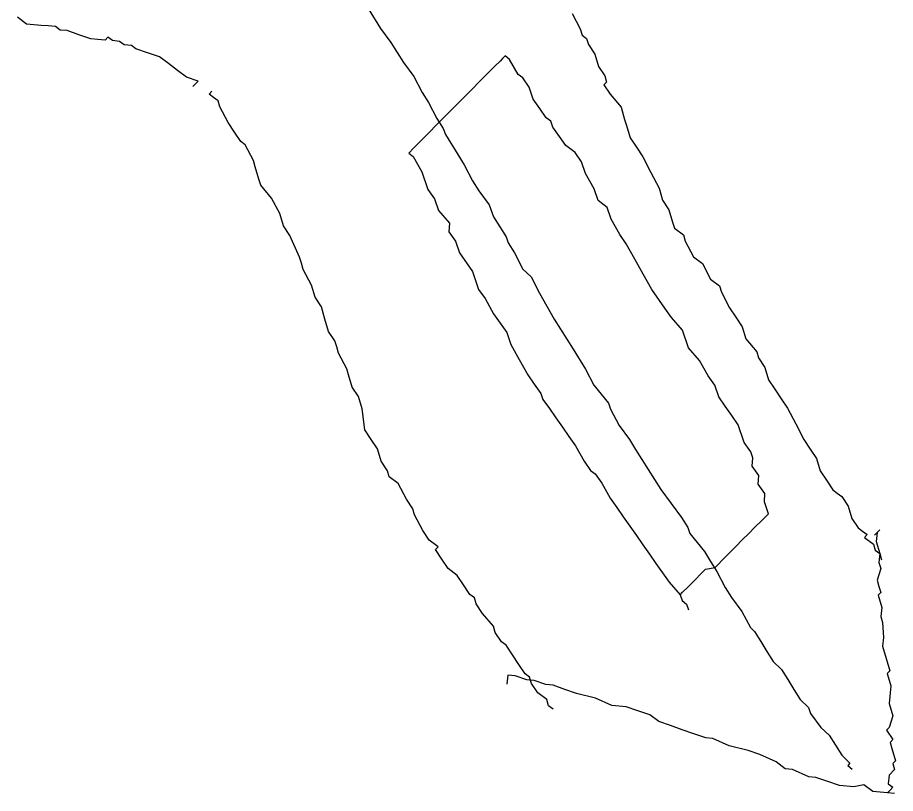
# Model space of a CAD drawing. Extents: x 229 to 776, y 34 to 447.
# Drawn here: x 621.9 to 776.2, y 33.9 to 170.2 of the extents above; entities that cross this region are included whole.
import ezdxf

# ---------------------------------------------------------------- set-up
doc = ezdxf.new("R2010")
doc.units = 0

msp = doc.modelspace()

# ---------------------------------------------------------------- linework, layer by layer
at = {"layer": '1', "color": 252}
for points in [[(683.477, 171.808, -183.053), (685.678, 168.289, -184.719), (687.499, 165.836, -185.537), (688.6, 164.077, -186.37), (689.701, 162.318, -187.202), (691.521, 159.865, -188.02), (693.003, 157.04, -189.701), (694.104, 155.279, -190.533), (695.584, 152.455, -192.214), (696.685, 150.696, -193.046), (697.065, 149.63, -193.895), (699.267, 146.111, -195.561), (700.367, 144.352, -196.393), (701.848, 141.526, -198.074), (702.949, 139.768, -198.906), (704.77, 137.315, -199.724), (705.531, 135.182, -201.42), (706.632, 133.425, -202.253), (707.734, 131.664, -203.085), (708.113, 130.597, -203.933), (709.214, 128.839, -204.766), (710.695, 126.014, -206.447), (712.135, 124.627, -206.417), (713.617, 121.801, -208.096), (716.199, 117.217, -210.61), (717.3, 115.458, -211.443), (719.501, 111.939, -213.109), (721.701, 108.419, -214.773), (723.183, 105.596, -216.455), (725.724, 102.449, -217.257), (726.107, 101.384, -218.104), (727.586, 98.5575, -219.786), (729.407, 96.1043, -220.602), (730.508, 94.3459, -221.436), (731.609, 92.5865, -222.269), (732.709, 90.8273, -223.101), (733.81, 89.067, -223.933), (734.91, 87.3082, -224.766), (736.731, 84.8551, -225.583), (738.552, 82.4016, -226.4), (739.653, 80.6443, -227.233), (740.034, 79.577, -228.08), (742.576, 76.4325, -228.883), (743.676, 74.6718, -229.715), (744.776, 72.9124, -230.548), (746.258, 70.0869, -232.229), (747.359, 68.3279, -233.061), (749.179, 65.8751, -233.88), (750.66, 63.0501, -235.56), (751.381, 62.3561, -235.545), (752.481, 60.5961, -236.377), (753.583, 58.8378, -237.21), (754.682, 57.0781, -238.043), (756.124, 55.6918, -238.012), (757.224, 53.9324, -238.845), (758.324, 52.1727, -239.677), (759.425, 50.4138, -240.51), (760.866, 49.0269, -240.478), (761.248, 47.9612, -241.327), (763.067, 45.5087, -242.145), (763.067, 45.5087, -242.145), (764.509, 44.1222, -242.114), (765.609, 42.3619, -242.946), (766.71, 40.602, -243.779), (767.43, 39.9084, -243.763), (768.15, 39.2155, -243.748), (767.811, 38.8434, -244.611), (767.811, 38.8434, -244.611), (768.532, 38.1498, -244.595), (768.532, 38.1498, -244.595), (768.532, 38.1498, -244.595), (768.532, 38.1498, -244.595), (768.532, 38.1498, -244.595)], [(652.695, 158.059, -193.147), (653.169, 158.538, -192.409), (653.169, 158.538, -192.409), (653.169, 158.538, -192.409), (653.649, 159.02, -191.672), (653.649, 159.02, -191.672), (653.649, 159.02, -191.672), (653.649, 159.02, -191.672), (653.649, 159.02, -191.672), (653.649, 159.02, -191.672), (651.585, 159.73, -192.161), (649.994, 160.918, -191.909), (648.408, 162.107, -191.664), (646.819, 163.299, -191.416), (644.756, 164.007, -191.899), (642.691, 164.712, -192.392), (641.897, 165.309, -192.263), (640.628, 165.425, -192.877), (639.833, 166.016, -192.755), (638.566, 166.135, -193.362), (637.769, 166.73, -193.239), (637.293, 166.247, -193.979), (636.022, 166.359, -194.589), (634.75, 166.473, -195.204), (632.688, 167.184, -195.688), (630.623, 167.893, -196.176), (629.354, 168.006, -196.79), (628.559, 168.599, -196.664), (627.289, 168.714, -197.276), (626.021, 168.827, -197.887), (623.483, 169.056, -199.113), (621.894, 170.243, -198.868)], [(719.34, 170.934, -142.756), (720.774, 168.187, -144.601), (721.093, 167.111, -145.463), (721.886, 166.517, -145.585), (722.204, 165.441, -146.445), (723.32, 163.77, -147.434), (723.953, 161.618, -149.154), (725.07, 159.949, -150.142), (725.386, 158.872, -151.002), (724.913, 158.392, -151.739), (726.026, 156.721, -152.723), (727.932, 154.457, -153.832), (728.567, 152.305, -155.555), (728.885, 151.229, -156.414), (729.523, 149.077, -158.139), (730.638, 147.41, -159.126), (731.749, 145.737, -160.11), (733.182, 142.991, -161.96), (734.617, 140.246, -163.806), (735.247, 138.092, -165.525), (736.362, 136.421, -166.509), (737, 134.271, -168.232), (737.323, 133.195, -169.093), (738.912, 132.003, -169.342), (739.228, 130.928, -170.203), (740.66, 128.182, -172.048), (742.25, 126.995, -172.299), (743.683, 124.247, -174.146), (745.268, 123.058, -174.397), (745.595, 121.986, -175.253), (747.022, 119.233, -177.103), (748.131, 117.565, -178.086), (749.249, 115.896, -179.075), (749.884, 113.743, -180.794), (751.79, 111.475, -181.905), (752.109, 110.4, -182.766), (753.218, 108.73, -183.75), (753.861, 106.581, -185.475), (754.97, 104.906, -186.46), (756.088, 103.236, -187.446), (757.201, 101.567, -188.427), (758.63, 98.8209, -190.276), (760.06, 96.0726, -192.125), (761.175, 94.404, -193.109), (761.175, 94.404, -193.109), (762.288, 92.7333, -194.096), (762.926, 90.5815, -195.817), (764.036, 88.9094, -196.801), (765.146, 87.2399, -197.788), (765.943, 86.6445, -197.914), (766.737, 86.0495, -198.037), (767.851, 84.3789, -199.025), (768.488, 82.2279, -200.742), (769.601, 80.5554, -201.73), (770.397, 79.9644, -201.858), (771.19, 79.3696, -201.978), (771.19, 79.3696, -201.978), (771.19, 79.3696, -201.978), (770.716, 78.885, -202.716), (770.716, 78.885, -202.716), (772.303, 77.6998, -202.964), (772.621, 76.6225, -203.825), (772.621, 76.6225, -203.825), (773.415, 76.0268, -203.95), (773.736, 74.9509, -204.813), (773.736, 74.9509, -204.813), (773.736, 74.9509, -204.813), (773.736, 74.9509, -204.813)], [(738.322, 68.8151, -237.076), (738.766, 69.2625, -236.303), (739.658, 70.1612, -234.752), (740.995, 71.5077, -232.427), (741.885, 72.4039, -230.878), (742.776, 73.3026, -229.328), (744.465, 73.6083, -227.895), (746.247, 75.4028, -224.798), (747.138, 76.3011, -223.248), (748.03, 77.1981, -221.699), (749.367, 78.5461, -219.376), (750.259, 79.4438, -217.825), (751.594, 80.7889, -215.501), (752.487, 81.6866, -213.952), (753.823, 83.0338, -211.628), (753.823, 83.0338, -211.628), (753.823, 83.0338, -211.628), (753.823, 83.0338, -211.628), (753.823, 83.0338, -211.628), (753.823, 83.0338, -211.628), (753.823, 83.0338, -211.628), (753.823, 83.0338, -211.628), (753.823, 83.0338, -211.628), (753.823, 83.0338, -211.628), (753.823, 83.0338, -211.628), (753.119, 85.115, -209.849), (753.214, 86.606, -208.185), (752.064, 88.241, -207.179), (752.159, 89.7315, -205.514), (751.009, 91.3649, -204.51), (751.103, 92.8547, -202.844), (750.752, 93.8963, -201.955), (749.603, 95.5306, -200.949), (748.547, 98.6547, -198.281), (747.4, 100.29, -197.274), (746.249, 101.922, -196.272), (745.101, 103.557, -195.267), (744.398, 105.64, -193.485), (743.247, 107.274, -192.482), (741.747, 109.949, -190.586), (739.801, 112.176, -189.466), (738.747, 115.3, -186.796), (736.802, 117.527, -185.675), (735.652, 119.162, -184.67), (733.355, 122.43, -182.661), (731.855, 125.106, -180.766), (730.355, 127.782, -178.873), (728.854, 130.458, -176.976), (727.705, 132.091, -175.971), (726.204, 134.767, -174.077), (725.501, 136.85, -172.296), (723.907, 138.035, -172.065), (723.203, 140.118, -170.286), (721.703, 142.794, -168.392), (721, 144.876, -166.612), (719.851, 146.51, -165.606), (718.257, 147.697, -165.376), (717.107, 149.33, -164.371), (715.958, 150.964, -163.366), (715.607, 152.006, -162.476), (714.809, 152.598, -162.362), (713.659, 154.231, -161.357), (712.513, 155.866, -160.352), (711.809, 157.949, -158.573), (710.66, 159.584, -157.566), (709.862, 160.176, -157.453), (708.363, 162.852, -155.558), (707.565, 163.445, -155.441), (707.565, 163.445, -155.441), (707.565, 163.445, -155.441), (707.565, 163.445, -155.441), (707.565, 163.445, -155.441), (707.565, 163.445, -155.441), (707.565, 163.445, -155.441), (707.565, 163.445, -155.441), (707.565, 163.445, -155.441), (707.565, 163.445, -155.441), (707.565, 163.445, -155.441), (707.565, 163.445, -155.441), (707.565, 163.445, -155.441), (707.565, 163.445, -155.441), (707.565, 163.445, -155.441), (707.565, 163.445, -155.441), (707.119, 162.995, -156.217), (706.675, 162.547, -156.992), (705.782, 161.649, -158.54), (704.891, 160.752, -160.089), (703.555, 159.407, -162.414), (701.326, 157.162, -166.287), (699.544, 155.365, -169.385), (697.761, 153.569, -172.483), (696.871, 152.672, -174.035), (695.534, 151.326, -176.357), (694.199, 149.979, -178.679), (693.306, 149.081, -180.231), (691.525, 147.288, -183.329), (690.634, 146.389, -184.877), (690.634, 146.389, -184.877), (690.634, 146.389, -184.877), (690.634, 146.389, -184.877), (690.634, 146.389, -184.877), (690.634, 146.389, -184.877), (690.634, 146.389, -184.877), (690.634, 146.389, -184.877), (690.634, 146.389, -184.877), (691.431, 145.797, -184.994), (692.929, 143.12, -186.888), (693.985, 139.996, -189.557), (695.135, 138.362, -190.562), (695.837, 136.279, -192.343), (697.785, 134.055, -193.461), (697.691, 132.563, -195.127), (698.839, 130.929, -196.133), (699.542, 128.847, -197.912), (701.839, 125.576, -199.921), (702.895, 122.453, -202.592), (704.042, 120.819, -203.597), (705.545, 118.142, -205.489), (706.693, 116.507, -206.497), (707.841, 114.874, -207.502), (708.545, 112.791, -209.282), (710.045, 110.116, -211.176), (711.545, 107.44, -213.07), (712.695, 105.808, -214.075), (713.844, 104.172, -215.081), (714.195, 103.131, -215.971), (715.343, 101.496, -216.975), (716.493, 99.8623, -217.982), (717.642, 98.2274, -218.985), (718.791, 96.5942, -219.991), (719.94, 94.9604, -220.995), (721.439, 92.2847, -222.892), (722.589, 90.6508, -223.895), (723.386, 90.0575, -224.01), (724.535, 88.4224, -225.016), (726.036, 85.7486, -226.912), (727.183, 84.1144, -227.916), (728.331, 82.4794, -228.921), (729.481, 80.8458, -229.924), (730.631, 79.212, -230.93), (731.778, 77.5767, -231.936), (732.929, 75.9433, -232.941), (734.077, 74.3098, -233.945), (735.226, 72.6747, -234.952), (736.375, 71.0407, -235.956), (738.322, 68.8151, -237.076), (738.674, 67.7732, -237.966), (739.47, 67.1817, -238.082), (739.47, 67.1817, -238.082), (739.821, 66.1398, -238.972), (739.821, 66.1398, -238.972), (739.821, 66.1398, -238.972)], [(715.995, 48.7131, -263.089), (715.995, 48.7131, -263.089), (715.995, 48.7131, -263.089), (715.2, 49.3069, -262.964), (714.883, 50.3828, -262.101), (713.297, 51.5714, -261.855), (712.181, 53.243, -260.867), (711.865, 54.321, -260.007), (711.067, 54.9114, -259.883), (709.954, 56.5837, -258.896), (708.838, 58.2517, -257.909), (707.725, 59.9233, -256.927), (707.725, 59.9233, -256.927), (706.934, 60.5203, -256.803), (705.82, 62.1873, -255.818), (705.502, 63.2661, -254.954), (703.597, 65.5308, -253.846), (702.483, 67.1997, -252.859), (702.166, 68.277, -251.994), (701.37, 68.8713, -251.872), (700.254, 70.5401, -250.889), (699.145, 72.211, -249.904), (697.553, 73.4021, -249.656), (696.44, 75.0705, -248.67), (695.33, 76.7458, -247.684), (695.805, 77.2266, -246.947), (694.216, 78.416, -246.698), (693.099, 80.0829, -245.713), (691.671, 82.8307, -243.868), (691.352, 83.9073, -243.004), (690.241, 85.5776, -242.02), (688.803, 88.3216, -240.172), (687.218, 89.5134, -239.925), (686.898, 90.5879, -239.059), (685.784, 92.2594, -238.077), (685.147, 94.4108, -236.354), (684.033, 96.0815, -235.37), (682.923, 97.7517, -234.386), (682.443, 101.46, -231.061), (681.809, 103.613, -229.344), (680.693, 105.284, -228.354), (680.054, 107.434, -226.634), (679.738, 108.51, -225.772), (678.306, 111.254, -223.924), (677.986, 112.333, -223.063), (677.668, 113.408, -222.202), (676.555, 115.077, -221.215), (675.917, 117.231, -219.496), (675.282, 119.381, -217.772), (674.167, 121.052, -216.788), (673.531, 123.204, -215.065), (672.101, 125.95, -213.22), (671.778, 127.024, -212.359), (671.46, 128.1, -211.498), (669.712, 131.926, -208.787), (668.601, 133.595, -207.802), (667.964, 135.748, -206.084), (666.527, 138.493, -204.237), (664.621, 140.759, -203.124), (664.301, 141.834, -202.267), (663.664, 143.987, -200.542), (663.348, 145.062, -199.686), (661.913, 147.809, -197.835), (661.12, 148.403, -197.712), (660.006, 150.072, -196.724), (658.895, 151.745, -195.74), (657.464, 154.49, -193.894), (657.143, 155.565, -193.033), (656.346, 156.158, -192.908), (656.346, 156.158, -192.908), (656.346, 156.158, -192.908), (655.553, 156.753, -192.781), (656.031, 157.236, -192.044), (656.031, 157.236, -192.044), (656.031, 157.236, -192.044), (656.031, 157.236, -192.044), (656.031, 157.236, -192.044), (656.031, 157.236, -192.044)], [(772.458, 79.2536, -201.369), (772.936, 79.7354, -200.633), (772.936, 79.7354, -200.633), (773.413, 80.2169, -199.891), (773.413, 80.2169, -199.891), (773.413, 80.2169, -199.891), (773.413, 80.2169, -199.891), (773.413, 80.2169, -199.891), (772.936, 79.7354, -200.633), (772.779, 78.178, -202.227), (773.415, 76.0268, -203.95), (773.26, 74.4696, -205.548), (773.578, 73.3957, -206.408), (772.946, 71.3582, -208.744), (773.264, 70.2817, -209.604), (773.582, 69.2029, -210.466), (773.108, 68.7233, -211.202), (773.746, 66.5737, -212.925), (773.587, 65.0154, -214.522), (773.904, 63.9375, -215.384), (774.066, 61.3066, -217.841), (773.91, 59.7498, -219.438), (774.551, 57.598, -221.16), (775.186, 55.4514, -222.883), (774.71, 54.967, -223.619), (775.35, 52.8172, -225.343), (775.033, 49.702, -228.539), (775.671, 47.5497, -230.26), (775.043, 45.5148, -232.594), (774.561, 45.0313, -233.331), (775.675, 43.3601, -234.317), (775.202, 42.88, -235.055), (775.518, 41.8033, -235.912), (776.157, 39.6529, -237.638), (775.68, 39.1719, -238.372), (776.001, 38.093, -239.23), (775.05, 37.135, -240.707), (774.893, 35.5786, -242.302), (775.687, 34.9829, -242.432), (775.209, 34.5009, -243.169), (774.735, 34.0202, -243.904), (774.735, 34.0202, -243.904), (774.735, 34.0202, -243.904), (774.735, 34.0202, -243.904), (774.735, 34.0202, -243.904)], [(776.009, 33.9074, -243.29), (774.735, 34.0202, -243.904), (773.465, 34.1337, -244.516), (772.199, 34.2488, -245.124), (770.608, 35.438, -244.877), (768.863, 35.0691, -246.227), (766.323, 35.2986, -247.446), (764.256, 36.0062, -247.939), (762.193, 36.714, -248.428), (760.925, 36.8283, -249.038), (758.063, 38.134, -249.403), (756.792, 38.2443, -250.013), (755.207, 39.4362, -249.763), (752.347, 40.7384, -250.127), (750.286, 41.4495, -250.617), (746.952, 42.2713, -251.714), (744.093, 43.5723, -252.077), (742.823, 43.6866, -252.694), (740.756, 44.3943, -253.179), (738.693, 45.1041, -253.666), (736.632, 45.8157, -254.152), (734.567, 46.5227, -254.64), (732.975, 47.7127, -254.391), (730.914, 48.4223, -254.879), (728.851, 49.1294, -255.369), (726.311, 49.3581, -256.591), (723.448, 50.6589, -256.955), (720.114, 51.4832, -258.058), (718.055, 52.193, -258.543), (715.99, 52.9022, -259.03), (714.722, 53.0145, -259.644), (712.656, 53.7231, -260.133), (711.387, 53.8373, -260.743), (709.323, 54.547, -261.231), (708.05, 54.6582, -261.842), (708.05, 54.6582, -261.842), (708.05, 54.6582, -261.842), (707.893, 53.1023, -263.442)]]:
    msp.add_polyline3d(points, dxfattribs=at)

doc.saveas('drawing.dxf')
